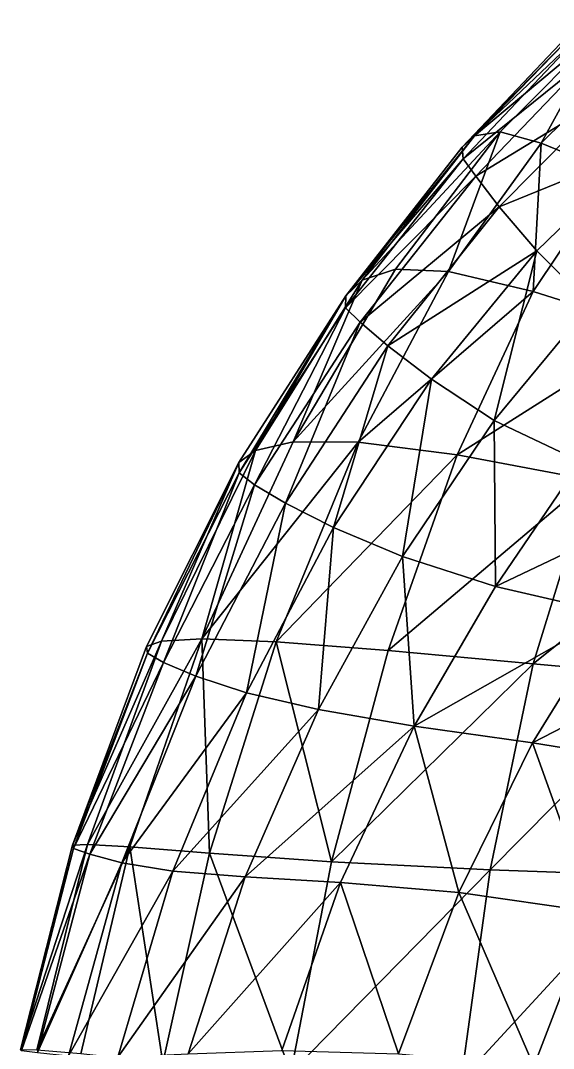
# Model space of a CAD drawing. Extents: x -25.2 to 25.3, y -25.7 to 25.2.
# Drawn here: x -24.54 to -15.19, y 2.43 to 20.47 of the extents above; entities that cross this region are included whole.
import ezdxf

# ---------------------------------------------------------------- set-up
doc = ezdxf.new("R2010")
doc.units = 0

msp = doc.modelspace()

# ---------------------------------------------------------------- linework, layer by layer
for points in [[(-14.614, 20.471, -60.329), (-16.577, 18.446, -60.371), (-16.795, 18.251, -58.542)], [(-14.614, 20.471, -60.329), (-16.795, 18.251, -58.542), (-14.753, 20.4, -58.565)], [(-14.714, 20.229, -56.657), (-14.753, 20.4, -58.565), (-16.795, 18.251, -58.542)], [(-14.286, 20.367, -61.978), (-16.577, 18.446, -60.371), (-14.614, 20.471, -60.329)], [(-14.714, 20.229, -56.657), (-16.795, 18.251, -58.542), (-16.779, 18.047, -56.625)], [(-14.518, 19.862, -54.669), (-14.714, 20.229, -56.657), (-16.779, 18.047, -56.625)], [(-14.286, 20.367, -61.978), (-16.129, 18.518, -62.099), (-16.577, 18.446, -60.371)], [(-15.408, 18.321, -63.689), (-16.129, 18.518, -62.099), (-14.286, 20.367, -61.978)], [(-15.408, 18.321, -63.689), (-14.286, 20.367, -61.978), (-13.714, 19.992, -63.525)], [(-14.518, 19.862, -54.669), (-16.779, 18.047, -56.625), (-16.556, 17.738, -54.658)], [(-16.556, 17.738, -54.658), (-14.174, 19.192, -52.703), (-14.518, 19.862, -54.669)], [(-14.15, 17.804, -64.993), (-15.408, 18.321, -63.689), (-13.714, 19.992, -63.525)], [(-16.556, 17.738, -54.658), (-16.142, 17.201, -52.704), (-14.174, 19.192, -52.703)], [(-16.142, 17.201, -52.704), (-13.628, 18.224, -50.915), (-14.174, 19.192, -52.703)], [(-16.577, 18.446, -60.371), (-18.548, 15.913, -60.447), (-18.837, 15.642, -58.544)], [(-16.577, 18.446, -60.371), (-18.837, 15.642, -58.544), (-16.795, 18.251, -58.542)], [(-16.129, 18.518, -62.099), (-17.962, 16.11, -62.257), (-18.548, 15.913, -60.447)], [(-16.129, 18.518, -62.099), (-18.548, 15.913, -60.447), (-16.577, 18.446, -60.371)], [(-17.033, 16.07, -63.887), (-17.962, 16.11, -62.257), (-16.129, 18.518, -62.099)], [(-17.033, 16.07, -63.887), (-16.129, 18.518, -62.099), (-15.408, 18.321, -63.689)], [(-16.779, 18.047, -56.625), (-16.795, 18.251, -58.542), (-18.837, 15.642, -58.544)], [(-15.55, 15.715, -65.192), (-17.033, 16.07, -63.887), (-15.408, 18.321, -63.689)], [(-16.142, 17.201, -52.704), (-15.486, 16.429, -50.91), (-13.628, 18.224, -50.915)], [(-15.55, 15.715, -65.192), (-15.408, 18.321, -63.689), (-14.15, 17.804, -64.993)], [(-14.54, 15.492, -49.431), (-13.628, 18.224, -50.915), (-15.486, 16.429, -50.91)], [(-16.779, 18.047, -56.625), (-18.837, 15.642, -58.544), (-18.838, 15.428, -56.606)], [(-16.556, 17.738, -54.658), (-16.779, 18.047, -56.625), (-18.838, 15.428, -56.606)], [(-16.556, 17.738, -54.658), (-18.838, 15.428, -56.606), (-18.584, 15.177, -54.638)], [(-18.584, 15.177, -54.638), (-16.142, 17.201, -52.704), (-16.556, 17.738, -54.658)], [(-13.417, 15.043, -66.052), (-15.55, 15.715, -65.192), (-14.15, 17.804, -64.993)], [(-18.584, 15.177, -54.638), (-18.098, 14.764, -52.664), (-16.142, 17.201, -52.704)], [(-18.098, 14.764, -52.664), (-15.486, 16.429, -50.91), (-16.142, 17.201, -52.704)], [(-18.098, 14.764, -52.664), (-17.334, 14.177, -50.831), (-15.486, 16.429, -50.91)], [(-16.23, 13.452, -49.294), (-15.486, 16.429, -50.91), (-17.334, 14.177, -50.831)], [(-16.23, 13.452, -49.294), (-14.54, 15.492, -49.431), (-15.486, 16.429, -50.91)], [(-17.033, 16.07, -63.887), (-19.756, 13.08, -62.428), (-17.962, 16.11, -62.257)], [(-19.756, 13.08, -62.428), (-18.548, 15.913, -60.447), (-17.962, 16.11, -62.257)], [(-17.033, 16.07, -63.887), (-18.617, 13.075, -64.105), (-19.756, 13.08, -62.428)], [(-15.55, 15.715, -65.192), (-18.617, 13.075, -64.105), (-17.033, 16.07, -63.887)], [(-20.421, 12.924, -60.55), (-18.837, 15.642, -58.544), (-18.548, 15.913, -60.447)], [(-19.756, 13.08, -62.428), (-20.421, 12.924, -60.55), (-18.548, 15.913, -60.447)], [(-15.55, 15.715, -65.192), (-16.883, 12.853, -65.414), (-18.617, 13.075, -64.105)], [(-16.883, 12.853, -65.414), (-15.55, 15.715, -65.192), (-13.417, 15.043, -66.052)], [(-20.707, 12.535, -56.615), (-18.837, 15.642, -58.544), (-20.711, 12.714, -58.587)], [(-20.421, 12.924, -60.55), (-20.711, 12.714, -58.587), (-18.837, 15.642, -58.544)], [(-20.707, 12.535, -56.615), (-18.838, 15.428, -56.606), (-18.837, 15.642, -58.544)], [(-20.434, 12.325, -54.617), (-18.838, 15.428, -56.606), (-20.707, 12.535, -56.615)], [(-20.434, 12.325, -54.617), (-18.584, 15.177, -54.638), (-18.838, 15.428, -56.606)], [(-14.716, 12.732, -48.099), (-14.54, 15.492, -49.431), (-16.23, 13.452, -49.294)], [(-19.895, 12.004, -52.589), (-18.584, 15.177, -54.638), (-20.434, 12.325, -54.617)], [(-19.895, 12.004, -52.589), (-18.098, 14.764, -52.664), (-18.584, 15.177, -54.638)], [(-16.883, 12.853, -65.414), (-13.417, 15.043, -66.052), (-14.556, 12.41, -66.229)], [(-19.049, 11.573, -50.697), (-18.098, 14.764, -52.664), (-19.895, 12.004, -52.589)], [(-19.049, 11.573, -50.697), (-17.334, 14.177, -50.831), (-18.098, 14.764, -52.664)], [(-17.84, 11.064, -49.109), (-17.334, 14.177, -50.831), (-19.049, 11.573, -50.697)], [(-17.84, 11.064, -49.109), (-16.23, 13.452, -49.294), (-17.334, 14.177, -50.831)], [(-16.21, 10.539, -47.864), (-16.23, 13.452, -49.294), (-17.84, 11.064, -49.109)], [(-16.21, 10.539, -47.864), (-14.716, 12.732, -48.099), (-16.23, 13.452, -49.294)], [(-18.617, 13.075, -64.105), (-21.362, 9.62, -62.568), (-19.756, 13.08, -62.428)], [(-21.362, 9.62, -62.568), (-20.421, 12.924, -60.55), (-19.756, 13.08, -62.428)], [(-18.617, 13.075, -64.105), (-20.056, 9.568, -64.274), (-21.362, 9.62, -62.568)], [(-16.883, 12.853, -65.414), (-20.056, 9.568, -64.274), (-18.617, 13.075, -64.105)], [(-21.362, 9.62, -62.568), (-22.066, 9.582, -60.651), (-20.421, 12.924, -60.55)], [(-22.066, 9.582, -60.651), (-20.711, 12.714, -58.587), (-20.421, 12.924, -60.55)], [(-16.883, 12.853, -65.414), (-18.09, 9.418, -65.583), (-20.056, 9.568, -64.274)], [(-18.09, 9.418, -65.583), (-16.883, 12.853, -65.414), (-14.556, 12.41, -66.229)], [(-22.314, 9.373, -56.642), (-20.711, 12.714, -58.587), (-22.332, 9.49, -58.648)], [(-22.066, 9.582, -60.651), (-22.332, 9.49, -58.648), (-20.711, 12.714, -58.587)], [(-22.314, 9.373, -56.642), (-20.707, 12.535, -56.615), (-20.711, 12.714, -58.587)], [(-12.788, 12.168, -47.253), (-14.716, 12.732, -48.099), (-16.21, 10.539, -47.864)], [(-22.033, 9.207, -54.606), (-20.707, 12.535, -56.615), (-22.314, 9.373, -56.642)], [(-22.033, 9.207, -54.606), (-20.434, 12.325, -54.617), (-20.707, 12.535, -56.615)], [(-21.468, 8.965, -52.529), (-20.434, 12.325, -54.617), (-22.033, 9.207, -54.606)], [(-21.468, 8.965, -52.529), (-19.895, 12.004, -52.589), (-20.434, 12.325, -54.617)], [(-18.09, 9.418, -65.583), (-14.556, 12.41, -66.229), (-15.546, 9.185, -66.358)], [(-15.546, 9.185, -66.358), (-14.556, 12.41, -66.229), (-12.148, 11.903, -66.65)], [(-12.788, 12.168, -47.253), (-16.21, 10.539, -47.864), (-14.156, 10.066, -46.958)], [(-20.576, 8.677, -50.581), (-19.895, 12.004, -52.589), (-21.468, 8.965, -52.529)], [(-20.576, 8.677, -50.581), (-19.049, 11.573, -50.697), (-19.895, 12.004, -52.589)], [(-15.546, 9.185, -66.358), (-12.148, 11.903, -66.65), (-12.957, 8.952, -66.728)], [(-19.313, 8.381, -48.944), (-19.049, 11.573, -50.697), (-20.576, 8.677, -50.581)], [(-19.313, 8.381, -48.944), (-17.84, 11.064, -49.109), (-19.049, 11.573, -50.697)], [(-17.638, 8.09, -47.659), (-17.84, 11.064, -49.109), (-19.313, 8.381, -48.944)], [(-17.638, 8.09, -47.659), (-16.21, 10.539, -47.864), (-17.84, 11.064, -49.109)], [(-14.156, 10.066, -46.958), (-16.21, 10.539, -47.864), (-17.638, 8.09, -47.659)], [(-14.156, 10.066, -46.958), (-17.638, 8.09, -47.659), (-15.557, 7.795, -46.721)], [(-11.912, 9.682, -46.345), (-14.156, 10.066, -46.958), (-15.557, 7.795, -46.721)], [(-23.631, 6, -58.702), (-22.332, 9.49, -58.648), (-22.066, 9.582, -60.651)], [(-23.631, 6, -58.702), (-22.066, 9.582, -60.651), (-23.364, 6.015, -60.721)], [(-23.364, 6.015, -60.721), (-22.066, 9.582, -60.651), (-21.362, 9.62, -62.568)], [(-23.364, 6.015, -60.721), (-21.362, 9.62, -62.568), (-22.626, 5.972, -62.642)], [(-21.362, 9.62, -62.568), (-21.225, 5.858, -64.339), (-22.626, 5.972, -62.642)], [(-21.362, 9.62, -62.568), (-20.056, 9.568, -64.274), (-21.225, 5.858, -64.339)], [(-20.056, 9.568, -64.274), (-19.087, 5.709, -65.632), (-21.225, 5.858, -64.339)], [(-20.056, 9.568, -64.274), (-18.09, 9.418, -65.583), (-19.087, 5.709, -65.632)], [(-11.912, 9.682, -46.345), (-15.557, 7.795, -46.721), (-13.24, 7.424, -46.062)], [(-22.314, 9.373, -56.642), (-22.332, 9.49, -58.648), (-23.631, 6, -58.702)], [(-19.087, 5.709, -65.632), (-18.09, 9.418, -65.583), (-15.546, 9.185, -66.358)], [(-22.314, 9.373, -56.642), (-23.631, 6, -58.702), (-23.61, 5.945, -56.672)], [(-22.033, 9.207, -54.606), (-22.314, 9.373, -56.642), (-23.61, 5.945, -56.672)], [(-22.033, 9.207, -54.606), (-23.61, 5.945, -56.672), (-23.327, 5.843, -54.615)], [(-23.327, 5.843, -54.615), (-21.468, 8.965, -52.529), (-22.033, 9.207, -54.606)], [(-19.087, 5.709, -65.632), (-15.546, 9.185, -66.358), (-16.303, 5.567, -66.394)], [(-16.303, 5.567, -66.394), (-15.546, 9.185, -66.358), (-12.957, 8.952, -66.728)], [(-23.327, 5.843, -54.615), (-22.762, 5.692, -52.523), (-21.468, 8.965, -52.529)], [(-22.762, 5.692, -52.523), (-20.576, 8.677, -50.581), (-21.468, 8.965, -52.529)], [(-16.303, 5.567, -66.394), (-12.957, 8.952, -66.728), (-13.51, 5.468, -66.753)], [(-22.762, 5.692, -52.523), (-21.87, 5.546, -50.551), (-20.576, 8.677, -50.581)], [(-19.313, 8.381, -48.944), (-20.576, 8.677, -50.581), (-21.87, 5.546, -50.551)], [(-19.313, 8.381, -48.944), (-21.87, 5.546, -50.551), (-20.601, 5.448, -48.862)], [(-17.638, 8.09, -47.659), (-19.313, 8.381, -48.944), (-20.601, 5.448, -48.862)], [(-17.638, 8.09, -47.659), (-20.601, 5.448, -48.862), (-18.927, 5.347, -47.51)], [(-16.85, 5.17, -46.506), (-17.638, 8.09, -47.659), (-18.927, 5.347, -47.51)], [(-16.85, 5.17, -46.506), (-15.557, 7.795, -46.721), (-17.638, 8.09, -47.659)], [(-14.498, 4.832, -45.791), (-15.557, 7.795, -46.721), (-16.85, 5.17, -46.506)], [(-14.498, 4.832, -45.791), (-13.24, 7.424, -46.062), (-15.557, 7.795, -46.721)], [(-24.54, 2.412, -58.743), (-23.631, 6, -58.702), (-23.364, 6.015, -60.721)], [(-24.54, 2.412, -58.743), (-23.364, 6.015, -60.721), (-24.253, 2.405, -60.768)], [(-23.61, 5.945, -56.672), (-23.631, 6, -58.702), (-24.54, 2.412, -58.743)], [(-24.253, 2.405, -60.768), (-23.364, 6.015, -60.721), (-22.626, 5.972, -62.642)], [(-24.253, 2.405, -60.768), (-22.626, 5.972, -62.642), (-23.485, 2.337, -62.677)], [(-22.626, 5.972, -62.642), (-22.044, 2.18, -64.343), (-23.485, 2.337, -62.677)], [(-22.626, 5.972, -62.642), (-21.225, 5.858, -64.339), (-22.044, 2.18, -64.343)], [(-23.61, 5.945, -56.672), (-24.54, 2.412, -58.743), (-24.525, 2.399, -56.698)], [(-23.327, 5.843, -54.615), (-23.61, 5.945, -56.672), (-24.525, 2.399, -56.698)], [(-23.327, 5.843, -54.615), (-24.525, 2.399, -56.698), (-24.245, 2.362, -54.633)], [(-24.245, 2.362, -54.633), (-22.762, 5.692, -52.523), (-23.327, 5.843, -54.615)], [(-21.225, 5.858, -64.339), (-19.799, 2.005, -65.611), (-22.044, 2.18, -64.343)], [(-21.225, 5.858, -64.339), (-19.087, 5.709, -65.632), (-19.799, 2.005, -65.611)], [(-24.245, 2.362, -54.633), (-23.697, 2.303, -52.552), (-22.762, 5.692, -52.523)], [(-23.697, 2.303, -52.552), (-21.87, 5.546, -50.551), (-22.762, 5.692, -52.523)], [(-19.799, 2.005, -65.611), (-19.087, 5.709, -65.632), (-16.303, 5.567, -66.394)], [(-23.697, 2.303, -52.552), (-22.833, 2.282, -50.576), (-21.87, 5.546, -50.551)], [(-20.601, 5.448, -48.862), (-21.87, 5.546, -50.551), (-22.833, 2.282, -50.576)], [(-20.601, 5.448, -48.862), (-22.833, 2.282, -50.576), (-21.598, 2.342, -48.84)], [(-18.927, 5.347, -47.51), (-20.601, 5.448, -48.862), (-21.598, 2.342, -48.84)], [(-19.799, 2.005, -65.611), (-16.303, 5.567, -66.394), (-16.812, 1.886, -66.375)], [(-16.812, 1.886, -66.375), (-16.303, 5.567, -66.394), (-13.51, 5.468, -66.753)], [(-16.812, 1.886, -66.375), (-13.51, 5.468, -66.753), (-13.835, 1.83, -66.748)], [(-18.927, 5.347, -47.51), (-21.598, 2.342, -48.84), (-19.96, 2.396, -47.413)], [(-17.911, 2.338, -46.329), (-18.927, 5.347, -47.51), (-19.96, 2.396, -47.413)], [(-17.911, 2.338, -46.329), (-16.85, 5.17, -46.506), (-18.927, 5.347, -47.51)], [(-15.538, 2.124, -45.557), (-16.85, 5.17, -46.506), (-17.911, 2.338, -46.329)], [(-15.538, 2.124, -45.557), (-14.498, 4.832, -45.791), (-16.85, 5.17, -46.506)], [(-12.94, 1.717, -45.038), (-14.498, 4.832, -45.791), (-15.538, 2.124, -45.557)]]:
    msp.add_3dface(points)

doc.saveas('drawing.dxf')
